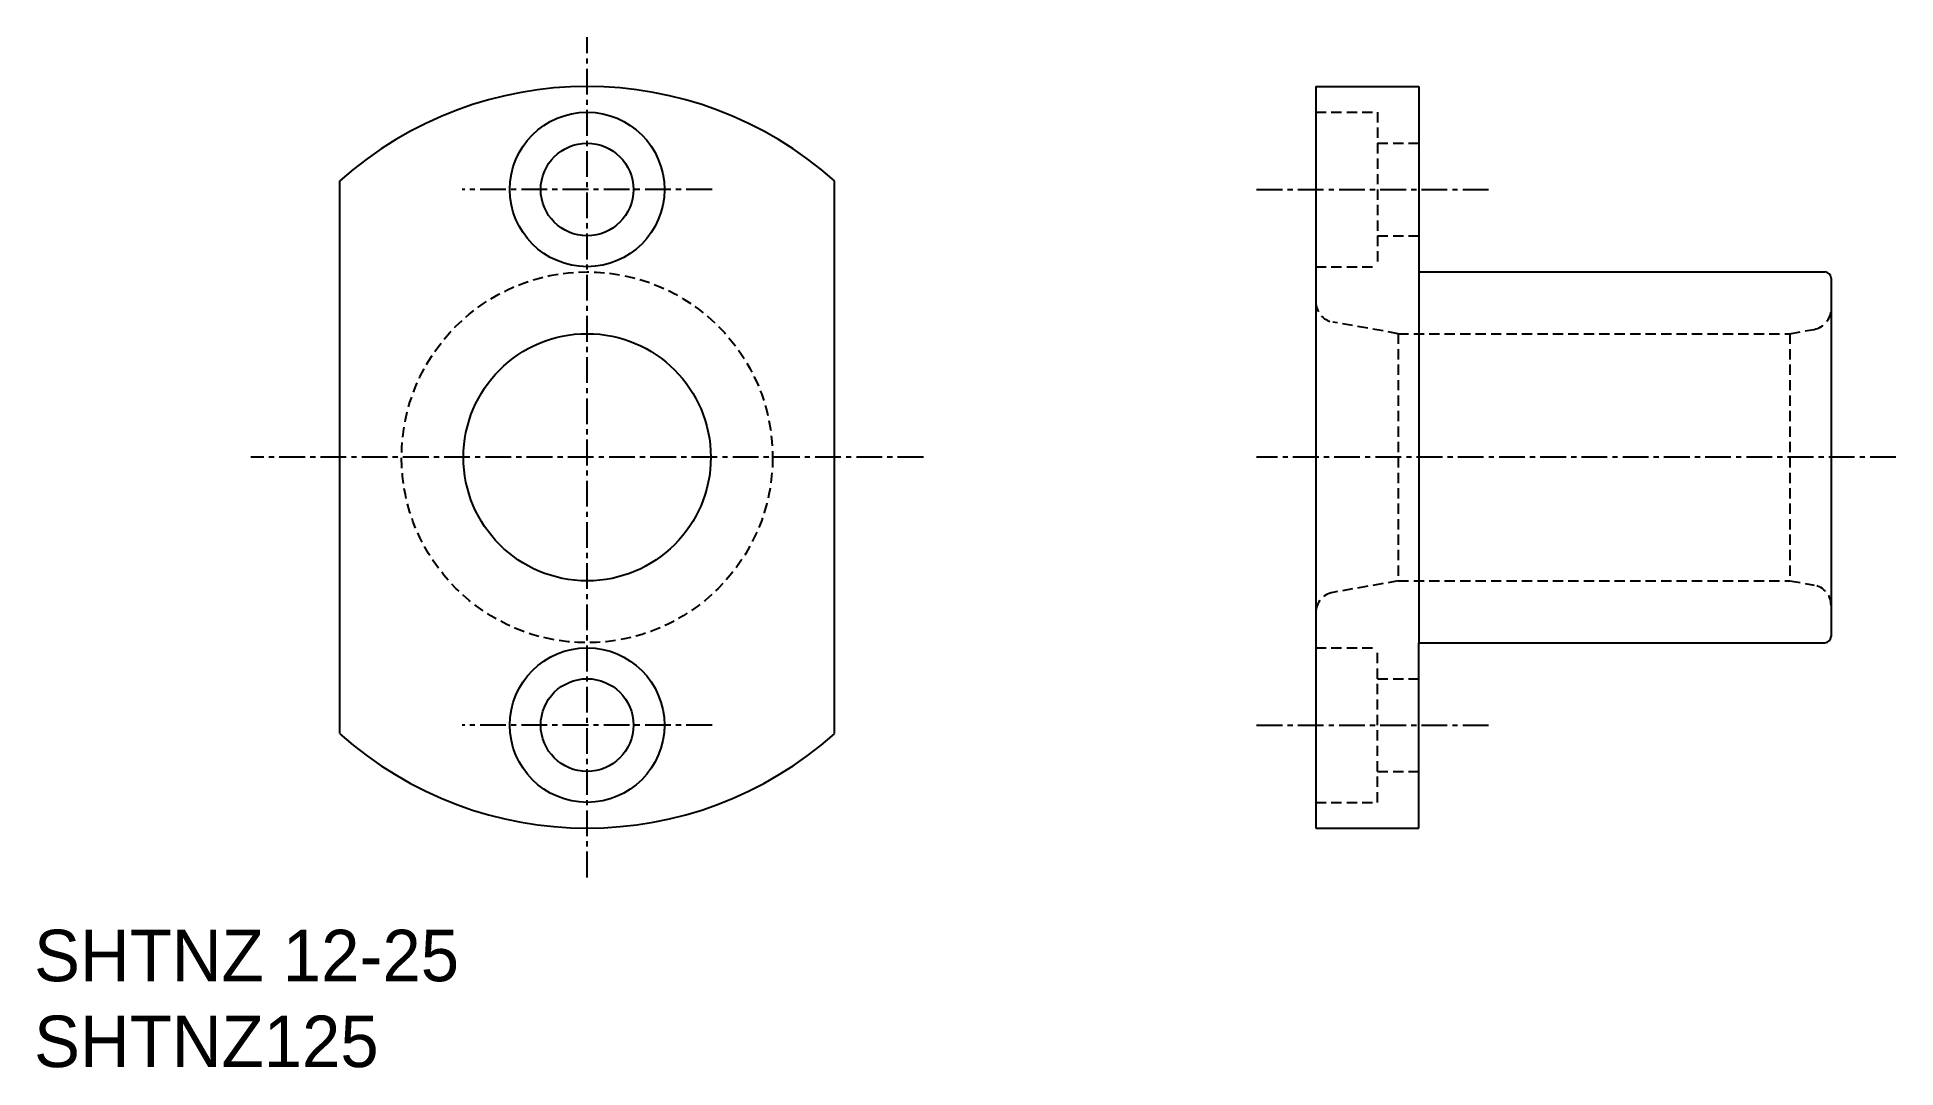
# Model space of a CAD drawing. Extents: x 152.7 to 242.8, y 84.3 to 134.3.
import ezdxf

# ---------------------------------------------------------------- set-up
doc = ezdxf.new("R2010")
doc.units = 0
doc.linetypes.add('CENTER', pattern=[2, 1.25, -0.25, 0.25, -0.25])
doc.linetypes.add('DASHED', pattern=[0.75, 0.5, -0.25])
doc.layers.get('0').update_dxf_attribs({"linetype": 'CONTINUOUS'})
doc.layers.add('CENTER', color=1, linetype='CENTER')

msp = doc.modelspace()

# ---------------------------------------------------------------- linework, layer by layer
at = {"color": 7, "linetype": 'CONTINUOUS'}
for p, q in [((214.689, 131.923), (214.689, 95.923)), ((214.689, 131.923), (219.689, 131.923)), ((219.689, 131.923), (219.689, 122.923)), ((167.333, 100.507), (167.333, 127.34)), ((191.333, 100.507), (191.333, 127.34)), ((219.689, 122.923), (239.389, 122.923)), ((219.689, 122.923), (219.689, 104.923)), ((239.689, 122.623), (239.689, 105.223)), ((219.689, 95.923), (219.689, 104.923)), ((219.689, 104.923), (239.389, 104.923)), ((214.689, 95.923), (219.689, 95.923))]:
    msp.add_line(p, q, dxfattribs=at)
at = {"color": 3, "linetype": 'DASHED'}
for p, q in [((214.689, 130.673), (217.689, 130.673)), ((217.689, 130.673), (217.689, 123.173)), ((217.689, 129.173), (219.689, 129.173)), ((217.689, 124.673), (219.689, 124.673)), ((214.689, 123.173), (217.689, 123.173)), ((218.689, 119.923), (215.515, 120.483)), ((237.689, 119.923), (238.862, 120.13)), ((218.689, 119.923), (237.689, 119.923)), ((218.689, 119.923), (218.689, 107.923)), ((237.689, 119.923), (237.689, 107.923)), ((218.689, 107.923), (215.515, 107.364)), ((218.689, 107.923), (237.689, 107.923)), ((237.689, 107.923), (238.862, 107.717)), ((214.689, 104.673), (217.689, 104.673)), ((217.689, 97.173), (217.689, 104.673)), ((217.689, 103.173), (219.689, 103.173)), ((217.689, 98.673), (219.689, 98.673)), ((214.689, 97.173), (217.689, 97.173))]:
    msp.add_line(p, q, dxfattribs=at)
at = {"color": 7, "linetype": 'CONTINUOUS'}
for centre, radius in [((179.333, 126.923), 3.75), ((179.333, 126.923), 2.25), ((179.333, 113.923), 6), ((179.333, 100.923), 3.75), ((179.333, 100.923), 2.25)]:
    msp.add_circle(centre, radius, dxfattribs=at)
at = {"color": 3, "linetype": 'DASHED'}
msp.add_circle((179.333, 113.923), 9, dxfattribs=at)
at = {"color": 7, "linetype": 'CONTINUOUS'}
for centre, radius, start, end in [((179.333, 113.923), 18, 48.18969, 131.81031), ((239.389, 122.623), 0.3, 0, 90), ((239.389, 105.223), 0.3, 270, 0), ((179.333, 113.923), 18, 228.18969, 311.81031)]:
    msp.add_arc(centre, radius, start, end, dxfattribs=at)
at = {"color": 3, "linetype": 'DASHED'}
for centre, start, end in [((215.689, 121.468), 180, 260), ((238.689, 121.115), 280, 0), ((215.689, 106.379), 100, 180), ((238.689, 106.732), 0, 80)]:
    msp.add_arc(centre, 1, start, end, dxfattribs=at)
at = {"layer": 'CENTER', "color": 1, "linetype": 'CENTER'}
for p, q in [((179.333, 93.531), (179.333, 134.316)), ((179.333, 93.531), (179.333, 134.316)), ((185.393, 126.923), (173.273, 126.923)), ((211.817, 126.923), (223.088, 126.923)), ((195.647, 113.923), (163.019, 113.923)), ((242.831, 113.923), (211.817, 113.923)), ((185.393, 100.923), (173.273, 100.923)), ((211.817, 100.923), (223.088, 100.923))]:
    msp.add_line(p, q, dxfattribs=at)

# ---------------------------------------------------------------- texts
at = {"color": 7, "linetype": 'CONTINUOUS'}
for s, p in [('SHTNZ 12-25', (152.498, 88.488)), ('SHTNZ125', (152.498, 84.321))]:
    msp.add_text(s, height=2.5, dxfattribs=at).set_placement(p)

doc.saveas('drawing.dxf')
